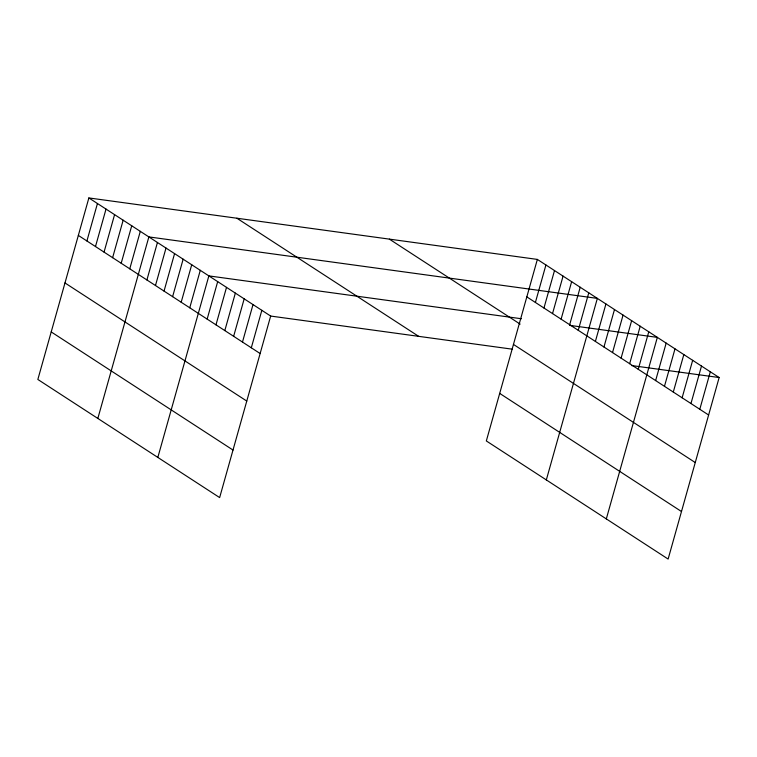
<?xml version="1.0" encoding="UTF-8"?>
<svg xmlns="http://www.w3.org/2000/svg" width="757" height="757" viewBox="0 0 757 757"><rect width="100%" height="100%" fill="white"/><g stroke="black" fill="none" stroke-linecap="round" stroke-linejoin="round"><path stroke-width="1.14" d="M88.872 197.937L37.85 379.465L219.644 497.586L270.665 316.057L88.872 197.937L537.356 259.414L719.15 377.535L668.128 559.063L486.335 440.943L537.356 259.414M86.913 240.972L97.445 203.501M95.486 246.545L106.018 209.074M104.05 252.109L114.581 214.638M112.623 257.683L123.154 220.211M121.196 263.247L131.727 225.775M129.759 268.82L140.3 231.349M97.842 418.441L148.864 236.913L597.349 298.39L546.327 479.919M146.905 279.958L157.437 242.486M155.478 285.521L166.01 248.05M164.042 291.095L174.574 253.623M172.615 296.659L183.147 259.187M181.188 302.232L191.72 264.761M189.752 307.796L200.283 270.325M157.835 457.427L208.856 275.898L521.403 318.744M207.153 319.104L217.685 281.632M215.982 324.848L226.513 287.367M224.82 330.582L235.351 293.11M233.648 336.316L244.18 298.845M242.477 342.06L253.008 304.579M251.305 347.794L261.837 310.323M535.398 302.459L545.929 264.978M543.961 308.023L554.503 270.552M552.534 313.597L563.066 276.116M561.107 319.161L571.639 281.689M569.671 324.734L580.212 287.253M578.244 330.298L588.776 292.827M595.39 341.435L605.922 303.964M603.954 347.009L614.485 309.528M612.527 352.573L623.058 315.101M621.1 358.146L631.631 320.675M629.663 363.71L640.204 326.239M638.236 369.284L648.768 331.812M606.319 518.905L657.341 337.376L569.633 325.349M655.638 380.582L666.169 343.11M664.466 386.325L674.998 348.854M673.295 392.06L683.826 354.588M682.123 397.794L692.664 360.323M690.961 403.538L701.493 366.066M699.79 409.272L710.321 371.801M270.665 316.057L512.338 349.185M631.442 365.517L719.15 377.535M526.825 296.886L708.618 415.006M389.363 239.127L520.135 324.1M513.464 344.426L695.257 462.546M236.875 218.224L418.668 336.345M499.696 393.403L681.489 511.524M78.34 235.408L260.134 353.528M64.979 282.948L246.773 401.068M51.211 331.926L233.005 450.046"/></g></svg>
